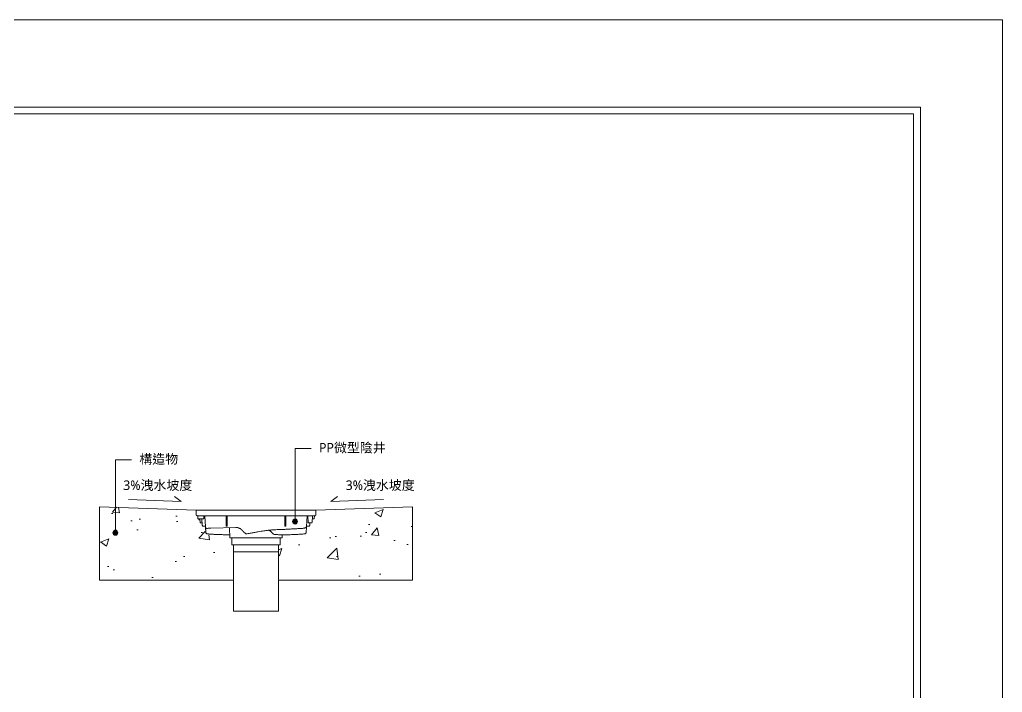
# Model space of a CAD drawing. Header units: millimetres. Extents: x 3083 to 7283, y 1609 to 4579.
# Drawn here: x 5210 to 7283, y 3160 to 4579 of the extents above; entities that cross this region are included whole.
import ezdxf

# ---------------------------------------------------------------- set-up
doc = ezdxf.new("R2010")
doc.units = ezdxf.units.MM
doc.styles.add('微軟正黑體-20', font='Microsoft JhengHei.ttf', dxfattribs={"height": 20})

msp = doc.modelspace()

# ---------------------------------------------------------------- hatches: boundary and pattern name
at = {"lineweight": 5}
h = msp.add_hatch(dxfattribs=at)
h.set_pattern_fill('AR-CONC', color=256)
h.set_pattern_definition([(50, (-412.73, 101.79), (182.1847, -15.939), [19.05, -209.55]), (355, (-412.73, 101.8), (-35.2434, 191.057), [15.24, -167.6406]), (100.4514, (-397.55, 100.46), (146.9412, 175.1178), [16.19, -178.0902]), (46.1842, (-412.73, 152.6), (271.079, -42.042), [28.575, -314.325]), (96.6356, (-390.14, 149.1), (237.404, 247.426), [24.285, -267.136]), (351.184, (-412.73, 152.6), (237.404, 247.426), [22.86, -251.46]), (21, (-387.33, 139.89), (151.6144, -102.2652), [19.05, -209.55]), (326, (-387.33, 139.9), (61.802, 184.188), [15.24, -167.64]), (71.4514, (-374.7, 131.37), (213.4164, 81.9228), [16.19, -178.09]), (37.5, (-412.73, 101.79), (3.0886, 84.55504), [0, -165.608, 0, -170.18, 0, -168.275]), (7.5, (-412.73, 101.79), (66.8197, 100.1806), [0, -97.028, 0, -161.798, 0, -64.135]), (327.5, (-469.37, 101.79), (135.5906, -5.72874), [0, -63.5, 0, -198.12, 0, -262.89]), (317.5, (-494.77, 101.79), (148.1292, 25.4265), [0, -82.55, 0, -131.572, 0, -186.69])])
h.paths.add_polyline_path([(5661.7, 3455.3), (5660, 3455.3), (5659.5, 3469.7), (5657.2, 3469.7), (5656.6, 3484.9), (5652.8, 3484.9), (5652.8, 3491.2), (5602, 3492.7), (5601.1, 3509.8), (5595.2, 3509.8), (5594.6, 3517.2), (5589.8, 3517.2), (5589.2, 3526.1), (5585.6, 3526.1), (5585, 3530.7), (5582.3, 3532), (5582.3, 3544.5), (5378.9, 3551.9), (5378.9, 3396.7), (5661.7, 3396.7)])
h.paths.add_polyline_path([(6038.8, 3551.9), (5835.4, 3544.5), (5835.4, 3532), (5832.7, 3530.7), (5832.2, 3526.1), (5828.6, 3526.1), (5828, 3517.2), (5823.1, 3517.2), (5822.6, 3509.8), (5816.7, 3509.8), (5815.8, 3492.7), (5765, 3491.2), (5765, 3484.9), (5761.1, 3484.9), (5760.5, 3469.7), (5758.2, 3469.7), (5757.8, 3455.3), (5756, 3455.3), (5756, 3396.7), (6038.8, 3396.7)])
h = msp.add_hatch(color=256, dxfattribs=at)
h.dxf.hatch_style = 1
h.paths.add_polyline_path([(5796.4, 3520.5, 1), (5786, 3520.5, 1)])
h = msp.add_hatch(color=256, dxfattribs=at)
h.dxf.hatch_style = 1
h.paths.add_polyline_path([(5417.4, 3496.9, 1), (5407, 3496.9, 1)])

# ---------------------------------------------------------------- linework, layer by layer
for p, q in [((3083.3, 4578.9), (7283.3, 4578.9)), ((7283.3, 4578.9), (7283.3, 1608.9)), ((3270.3, 4380.1), (7096.2, 4380.1)), ((7096.2, 4380.1), (3270.3, 4380.1)), ((7096.2, 4380.1), (7096.2, 2000.9)), ((7096.2, 1808.7), (7096.2, 4380.1)), ((5791.2, 3520.5), (5791.2, 3674.3)), ((5791.2, 3674.3), (5825.1, 3674.3)), ((5412.2, 3496.9), (5412.2, 3650.7)), ((5412.2, 3650.7), (5446.1, 3650.7)), ((5440, 3566.8, -163.2), (5551.2, 3562.7, -163.2)), ((5551.2, 3562.7, -163.2), (5537, 3573.3)), ((5866.6, 3562.7, -163.2), (5880.8, 3573.3)), ((5977.8, 3566.8, -163.2), (5866.6, 3562.7, -163.2)), ((5378.9, 3551.9, -163.2), (5582.3, 3544.5, -163.2)), ((5378.9, 3551.9, -163.2), (5378.9, 3396.7, -163.2)), ((5835.4, 3544.5, -163.2), (6038.8, 3551.9, -163.2)), ((6038.8, 3551.9, -163.2), (6038.8, 3396.7, -163.2)), ((5378.9, 3396.7, -163.2), (5661.7, 3396.7, -163.2)), ((6038.8, 3396.7, -163.2), (5756, 3396.7, -163.2))]:
    msp.add_line(p, q, dxfattribs=at)
at = {"color": 4, "lineweight": 5}
for p, q in [((7110.5, 4394.3), (3256.1, 4394.3)), ((7110.5, 1794.4), (7110.5, 4394.3))]:
    msp.add_line(p, q, dxfattribs=at)
at = {"linetype": 'Continuous', "lineweight": 5}
for p, q in [((5582.6, 3535.5, -163.2), (5582.3, 3544.5, -163.2)), ((5584.6, 3532.8, -163.2), (5585.5, 3532.6, -163.2)), ((5586.1, 3527.1, -163.2), (5585.8, 3532.6, -163.2)), ((5590.3, 3526.6, -163.2), (5590.7, 3518.7, -163.2)), ((5594.5, 3544.5, -163.2), (5823.3, 3544.5, -163.2)), ((5594.7, 3532.6, -163.2), (5823, 3532.6, -163.2)), ((5594.8, 3526.6, -163.2), (5595.5, 3512.7, -163.2)), ((5599.1, 3532.6, -163.2), (5598.9, 3527.1, -163.2)), ((5601.2, 3532.6, -163.2), (5602.4, 3509.2, -163.2)), ((5646, 3512.7, -163.2), (5645.8, 3532.6, -163.2)), ((5648.1, 3532.6, -163.2), (5648, 3512.7, -163.2)), ((5769.6, 3532.6, -163.2), (5769.8, 3512.7, -163.2)), ((5771.8, 3512.7, -163.2), (5772, 3532.6, -163.2)), ((5816.6, 3532.6, -163.2), (5815.4, 3509.8, -163.2)), ((5818.3, 3532.6, -163.2), (5819, 3518.7, -163.2)), ((5827, 3518.7, -163.2), (5827.7, 3532.6, -163.2)), ((5831.9, 3532.6, -163.2), (5831.6, 3527.1, -163.2)), ((5832.2, 3532.6, -163.2), (5832.8, 3532.7, -163.2)), ((5832.8, 3532.7, -163.2), (5833.2, 3532.8, -163.2)), ((5835.4, 3544.5, -163.2), (5835.2, 3535.5, -163.2)), ((5591.7, 3517.7, -163.2), (5591.4, 3517.8, -163.2)), ((5597.5, 3510.8, -163.2), (5602.3, 3510.8, -163.2)), ((5602.6, 3508.3, -163.2), (5602.4, 3509.2, -163.2)), ((5613.6, 3506.5, -163.2), (5666.3, 3507.9, -163.2)), ((5646, 3511.2, -163.2), (5646, 3511.3, -163.2)), ((5646, 3511.1, -163.2), (5646, 3511.2, -163.2)), ((5647.5, 3510.8, -163.2), (5646.5, 3510.8, -163.2)), ((5648, 3511.2, -163.2), (5647.9, 3511.1, -163.2)), ((5648, 3511.3, -163.2), (5648, 3511.2, -163.2)), ((5653.1, 3507.6, -163.2), (5653.7, 3486.5, -163.2)), ((5769.8, 3511.3, -163.2), (5769.8, 3511.2, -163.2)), ((5769.8, 3511.2, -163.2), (5769.8, 3511.1, -163.2)), ((5770.3, 3510.8, -163.2), (5771.3, 3510.8, -163.2)), ((5771.7, 3511.1, -163.2), (5771.8, 3511.2, -163.2)), ((5771.8, 3511.2, -163.2), (5771.8, 3511.3, -163.2)), ((5820.2, 3510.8, -163.2), (5815.4, 3510.8, -163.2)), ((5819.2, 3518.7, -163.2), (5819, 3518.7, -163.2)), ((5820, 3517.7, -163.2), (5819.7, 3517.8, -163.2)), ((5822.5, 3517.7, -163.2), (5822.2, 3512.7, -163.2)), ((5826, 3517.7, -163.2), (5826.3, 3517.8, -163.2)), ((5826.3, 3517.8, -163.2), (5826.4, 3517.8, -163.2)), ((5658.1, 3471.7, -163.2), (5657.7, 3485.6, -163.2)), ((5689.5, 3494.5, -163.2), (5690.3, 3494.6, -163.2)), ((5689.5, 3494.5, -163.2), (5690.4, 3494.6, -163.2)), ((5690.4, 3494.6, -163.2), (5689.6, 3494.5, -163.2)), ((5759.6, 3471.7, -163.2), (5760.1, 3485.6, -163.2)), ((5764, 3486.5, -163.2), (5764.2, 3492.7, -163.2)), ((5661.4, 3456.8, -163.2), (5661.2, 3470.7, -163.2)), ((5756.3, 3456.8, -163.2), (5756.6, 3470.7, -163.2)), ((5661.7, 3456.4, -163.2), (5756, 3456.4, -163.2))]:
    msp.add_line(p, q, dxfattribs=at)
at = {"lineweight": 5, "elevation": -163.2}
msp.add_lwpolyline([(5661.7, 3456.4), (5756, 3456.4), (5756, 3331.6), (5661.7, 3331.6)], close=True, dxfattribs=at)
at = {"lineweight": 5}
for centre in [(5791.2, 3520.5), (5412.2, 3496.9)]:
    msp.add_circle(centre, 5.21, dxfattribs=at)
at = {"linetype": 'Continuous', "lineweight": 5}
for points, knots in [([(5582.3, 3544.5, -163.2), (5582.3, 3544.5, -163.2), (5582.4, 3544.5, -163.2), (5582.7, 3544.5, -163.2), (5583, 3544.5, -163.2), (5583.6, 3544.5, -163.2), (5583.9, 3544.5, -163.2), (5584.8, 3544.5, -163.2), (5585.3, 3544.5, -163.2), (5586.2, 3544.5, -163.2), (5586.5, 3544.5, -163.2), (5587.1, 3544.5, -163.2), (5587.4, 3544.5, -163.2), (5588.1, 3544.5, -163.2), (5588.4, 3544.5, -163.2), (5589.1, 3544.5, -163.2), (5589.5, 3544.5, -163.2), (5590.6, 3544.5, -163.2), (5591.3, 3544.5, -163.2), (5592.5, 3544.5, -163.2), (5592.9, 3544.5, -163.2), (5593.7, 3544.5, -163.2), (5594.1, 3544.5, -163.2), (5594.5, 3544.5, -163.2)], [0, 0, 0, 0, 0.125, 0.125, 0.25, 0.25, 0.375, 0.375, 0.5, 0.5, 0.5625, 0.5625, 0.625, 0.625, 0.6875, 0.6875, 0.75, 0.75, 0.875, 0.875, 0.9375, 0.9375, 1, 1, 1, 1]), ([(5582.6, 3535.5, -163.2), (5582.8, 3535.2, -163.2), (5582.8, 3534.6, -163.2), (5583.1, 3533.8, -163.2), (5583.7, 3533.2, -163.2), (5584.3, 3532.9, -163.2), (5584.6, 3532.8, -163.2)], [0, 0, 0, 0, 0.242632, 0.495898, 0.751552, 1, 1, 1, 1]), ([(5585.5, 3532.6, -163.2), (5585.5, 3532.6, -163.2), (5586.5, 3532.6, -163.2), (5589.9, 3532.6, -163.2), (5592.3, 3532.6, -163.2), (5594.7, 3532.6, -163.2)], [0, 0, 0, 0, 0.5, 0.5, 1, 1, 1, 1]), ([(5586.6, 3526.6, -163.2), (5586.6, 3526.6, -163.2), (5586.5, 3526.6, -163.2), (5586.4, 3526.7, -163.2), (5586.3, 3526.7, -163.2), (5586.2, 3526.8, -163.2), (5586.2, 3526.8, -163.2), (5586.1, 3526.9, -163.2), (5586.1, 3527, -163.2), (5586.1, 3527.1, -163.2)], [0, 0, 0, 0, 0.25, 0.25, 0.5, 0.5, 0.75, 0.75, 1, 1, 1, 1]), ([(5586.6, 3526.6, -163.2), (5586.6, 3526.6, -163.2), (5586.8, 3526.6, -163.2), (5587.4, 3526.6, -163.2), (5587.8, 3526.6, -163.2), (5588.9, 3526.6, -163.2), (5589.5, 3526.6, -163.2), (5591, 3526.6, -163.2), (5591.7, 3526.6, -163.2), (5593.3, 3526.6, -163.2), (5594, 3526.6, -163.2), (5595.4, 3526.6, -163.2), (5596.1, 3526.6, -163.2), (5597.2, 3526.6, -163.2), (5597.6, 3526.6, -163.2), (5598.2, 3526.6, -163.2), (5598.4, 3526.6, -163.2), (5598.4, 3526.6, -163.2)], [0, 0, 0, 0, 0.125, 0.125, 0.25, 0.25, 0.375, 0.375, 0.5, 0.5, 0.625, 0.625, 0.75, 0.75, 0.875, 0.875, 1, 1, 1, 1]), ([(5598.4, 3526.6, -163.2), (5598.4, 3526.6, -163.2), (5598.5, 3526.6, -163.2), (5598.6, 3526.7, -163.2), (5598.7, 3526.7, -163.2), (5598.8, 3526.8, -163.2), (5598.8, 3526.8, -163.2), (5598.8, 3526.9, -163.2), (5598.9, 3527, -163.2), (5598.9, 3527.1, -163.2)], [0, 0, 0, 0, 0.25, 0.25, 0.5, 0.5, 0.75, 0.75, 1, 1, 1, 1]), ([(5823, 3532.6, -163.2), (5825.4, 3532.6, -163.2), (5827.8, 3532.6, -163.2), (5831.2, 3532.6, -163.2), (5832.2, 3532.6, -163.2), (5832.2, 3532.6, -163.2)], [0, 0, 0, 0, 0.5, 0.5, 1, 1, 1, 1]), ([(5823.3, 3544.5, -163.2), (5824.1, 3544.5, -163.2), (5824.9, 3544.5, -163.2), (5826.4, 3544.5, -163.2), (5827.2, 3544.5, -163.2), (5828.3, 3544.5, -163.2), (5828.7, 3544.5, -163.2), (5829.4, 3544.5, -163.2), (5829.7, 3544.5, -163.2), (5830.4, 3544.5, -163.2), (5830.7, 3544.5, -163.2), (5831.3, 3544.5, -163.2), (5831.6, 3544.5, -163.2), (5832.4, 3544.5, -163.2), (5832.9, 3544.5, -163.2), (5833.8, 3544.5, -163.2), (5834.2, 3544.5, -163.2), (5834.8, 3544.5, -163.2), (5835, 3544.5, -163.2), (5835.2, 3544.5, -163.2), (5835.3, 3544.5, -163.2), (5835.4, 3544.5, -163.2), (5835.4, 3544.5, -163.2), (5835.4, 3544.5, -163.2)], [0, 0, 0, 0, 0.125, 0.125, 0.25, 0.25, 0.3125, 0.3125, 0.375, 0.375, 0.4375, 0.4375, 0.5, 0.5, 0.625, 0.625, 0.75, 0.75, 0.875, 0.875, 0.9375, 0.9375, 1, 1, 1, 1]), ([(5831.1, 3526.6, -163.2), (5831, 3526.6, -163.2), (5830.9, 3526.6, -163.2), (5829.5, 3526.6, -163.2), (5828.2, 3526.6, -163.2), (5827.4, 3526.6, -163.2), (5827.4, 3526.6, -163.2)], [0, 0, 0, 0, 0.329106, 0.658191, 0.98731, 1, 1, 1, 1]), ([(5831.1, 3526.6, -163.2), (5831.2, 3526.6, -163.2), (5831.2, 3526.6, -163.2), (5831.4, 3526.7, -163.2), (5831.4, 3526.7, -163.2), (5831.5, 3526.8, -163.2), (5831.5, 3526.8, -163.2), (5831.6, 3526.9, -163.2), (5831.6, 3527, -163.2), (5831.6, 3527.1, -163.2)], [0, 0, 0, 0, 0.25, 0.25, 0.5, 0.5, 0.75, 0.75, 1, 1, 1, 1]), ([(5833.2, 3532.8, -163.2), (5833.5, 3532.9, -163.2), (5834, 3533.2, -163.2), (5834.6, 3533.8, -163.2), (5835, 3534.6, -163.2), (5834.9, 3535.2, -163.2), (5835.2, 3535.5, -163.2)], [0.0143652, 0.0143652, 0.0143652, 0.0143652, 0.2484527, 0.5041145, 0.7573826, 1, 1, 1, 1]), ([(5590.8, 3518.7, -163.2), (5590.8, 3518.7, -163.2), (5590.7, 3518.7, -163.2), (5590.7, 3518.7, -163.2), (5590.7, 3518.7, -163.2)], [0, 0, 0, 0, 0.015832, 1, 1, 1, 1]), ([(5590.8, 3518.7, -163.2), (5590.8, 3518.6, -163.2), (5590.8, 3518.4, -163.2), (5590.9, 3518.1, -163.2), (5591.1, 3517.9, -163.2), (5591.3, 3517.8, -163.2), (5591.4, 3517.8, -163.2)], [0, 0, 0, 0, 0.2434572, 0.4967899, 0.7520326, 1, 1, 1, 1]), ([(5591.7, 3517.7, -163.2), (5591.8, 3517.7, -163.2), (5591.9, 3517.7, -163.2), (5592.6, 3517.7, -163.2), (5593.6, 3517.7, -163.2), (5594.5, 3517.7, -163.2), (5595.1, 3517.7, -163.2), (5595.3, 3517.7, -163.2)], [0, 0, 0, 0, 0.224801, 0.449588, 0.674413, 0.899222, 1, 1, 1, 1]), ([(5595.5, 3512.7, -163.2), (5595.5, 3512.2, -163.2), (5595.8, 3511.7, -163.2), (5596.5, 3511, -163.2), (5597, 3510.8, -163.2), (5597.5, 3510.8, -163.2)], [0, 0, 0, 0, 0.5, 0.5, 1, 1, 1, 1]), ([(5602.4, 3508, -163.2), (5602.5, 3507.8, -163.2), (5602.5, 3507.6, -163.2), (5602.5, 3507.3, -163.2), (5602.5, 3507.1, -163.2), (5602.5, 3506.8, -163.2), (5602.5, 3506.6, -163.2), (5602.5, 3506.3, -163.2), (5602.5, 3506.2, -163.2), (5602.6, 3505.9, -163.2), (5602.6, 3505.7, -163.2), (5602.6, 3505.1, -163.2), (5602.6, 3504.6, -163.2), (5602.7, 3503.5, -163.2), (5602.7, 3502.9, -163.2), (5602.8, 3501.8, -163.2), (5602.8, 3501.5, -163.2), (5602.8, 3500.8, -163.2), (5602.8, 3500.4, -163.2), (5602.9, 3499.3, -163.2), (5602.9, 3498.6, -163.2), (5603, 3497.8, -163.2)], [0, 0, 0, 0, 0.125, 0.125, 0.25, 0.25, 0.375, 0.375, 0.4375, 0.4375, 0.5, 0.5, 0.625, 0.625, 0.75, 0.75, 0.8125, 0.8125, 0.875, 0.875, 1, 1, 1, 1]), ([(5605.9, 3505.9, -163.2), (5605.5, 3505.9, -163.2), (5604.9, 3506, -163.2), (5604, 3506.4, -163.2), (5603.5, 3506.8, -163.2), (5603, 3507.3, -163.2), (5602.7, 3507.8, -163.2), (5602.6, 3508.2, -163.2), (5602.6, 3508.3, -163.2)], [0, 0, 0, 0, 0.288504, 0.443452, 0.601577, 0.759703, 0.914651, 1, 1, 1, 1]), ([(5605.9, 3505.9, -163.2), (5606, 3506, -163.2), (5606.8, 3506.1, -163.2), (5609.5, 3506.4, -163.2), (5611.5, 3506.5, -163.2), (5613.4, 3506.5, -163.2)], [0, 0, 0, 0, 0.5, 0.5, 1, 1, 1, 1]), ([(5646, 3511.3, -163.2), (5646, 3511.3, -163.2), (5646, 3511.3, -163.2), (5646, 3511.3, -163.2), (5646, 3511.3, -163.2), (5646, 3511.4, -163.2), (5646, 3511.4, -163.2), (5646, 3511.5, -163.2), (5646, 3511.7, -163.2), (5646, 3511.9, -163.2), (5646, 3512.1, -163.2), (5646, 3512.3, -163.2), (5646, 3512.5, -163.2), (5646, 3512.7, -163.2), (5646, 3512.7, -163.2)], [0, 0, 0, 0, 0.049655, 0.099196, 0.148938, 0.199191, 0.250257, 0.375443, 0.500087, 0.624466, 0.749901, 0.834381, 0.917268, 1, 1, 1, 1]), ([(5646, 3511.1, -163.2), (5646, 3511.1, -163.2), (5646.1, 3511, -163.2), (5646.2, 3510.9, -163.2), (5646.3, 3510.8, -163.2), (5646.4, 3510.8, -163.2), (5646.5, 3510.8, -163.2)], [0, 0, 0, 0, 0.2486668, 0.5046979, 0.7580151, 1, 1, 1, 1]), ([(5647.5, 3510.8, -163.2), (5647.5, 3510.8, -163.2), (5647.6, 3510.8, -163.2), (5647.7, 3510.9, -163.2), (5647.9, 3511, -163.2), (5647.9, 3511.1, -163.2), (5647.9, 3511.1, -163.2)], [0, 0, 0, 0, 0.2419849, 0.4953021, 0.7513332, 1, 1, 1, 1]), ([(5648, 3512.7, -163.2), (5648, 3512.7, -163.2), (5648, 3512.6, -163.2), (5648, 3512.5, -163.2), (5648, 3512.4, -163.2), (5648, 3512.3, -163.2), (5648, 3512.1, -163.2), (5648, 3511.9, -163.2), (5648, 3511.7, -163.2), (5648, 3511.5, -163.2), (5648, 3511.4, -163.2), (5648, 3511.3, -163.2), (5648, 3511.3, -163.2), (5648, 3511.3, -163.2), (5648, 3511.3, -163.2)], [0, 0, 0, 0, 0.049645, 0.099176, 0.148908, 0.199151, 0.250207, 0.375385, 0.50002, 0.624408, 0.74985, 0.834347, 0.917251, 1, 1, 1, 1]), ([(5677.7, 3503.9, -163.2), (5677.7, 3503.9, -163.2), (5677.5, 3504.1, -163.2), (5677.3, 3504.3, -163.2), (5677, 3504.5, -163.2), (5676.6, 3504.9, -163.2), (5675.9, 3505.4, -163.2), (5674.9, 3505.9, -163.2), (5673.6, 3506.6, -163.2), (5671.9, 3507.2, -163.2), (5670.1, 3507.6, -163.2), (5668.8, 3507.8, -163.2), (5668.2, 3507.9, -163.2), (5667.7, 3507.9, -163.2), (5667, 3507.9, -163.2), (5666.5, 3507.9, -163.2), (5666.3, 3507.9, -163.2)], [0, 0, 0, 0, 0.025049, 0.049165, 0.072331, 0.122616, 0.174144, 0.280835, 0.385588, 0.533972, 0.72067, 0.81251, 0.846563, 0.874964, 0.941609, 1, 1, 1, 1]), ([(5685.2, 3496.3, -163.2), (5684.6, 3497, -163.2), (5683.4, 3498.2, -163.2), (5681.5, 3500.1, -163.2), (5679.6, 3502, -163.2), (5678.4, 3503.2, -163.2), (5677.8, 3503.9, -163.2)], [0, 0, 0, 0, 0.248884, 0.498548, 0.748936, 1, 1, 1, 1]), ([(5690.3, 3494.6, -163.2), (5693.2, 3495.2, -163.2), (5698.5, 3496.3, -163.2), (5706.3, 3497.7, -163.2), (5713.3, 3499, -163.2), (5719.6, 3500.1, -163.2), (5725, 3500.9, -163.2), (5729.3, 3501.5, -163.2), (5732.9, 3501.9, -163.2), (5736, 3502.2, -163.2), (5738.8, 3502.5, -163.2), (5742, 3502.8, -163.2), (5746, 3503.1, -163.2), (5750.9, 3503.3, -163.2), (5756.5, 3503.6, -163.2), (5762.9, 3503.9, -163.2), (5769.9, 3504.1, -163.2), (5777.6, 3504.5, -163.2), (5785.9, 3505, -163.2), (5794.9, 3505.5, -163.2), (5801.2, 3505.8, -163.2), (5804.4, 3506, -163.2)], [0, 0, 0, 0, 0.074788, 0.143302, 0.205619, 0.261648, 0.311443, 0.346203, 0.377124, 0.404209, 0.427553, 0.451937, 0.488519, 0.531339, 0.580432, 0.635828, 0.697526, 0.764207, 0.836844, 0.915426, 1, 1, 1, 1]), ([(5769.8, 3512.7, -163.2), (5769.8, 3512.3, -163.2), (5769.8, 3512, -163.2), (5769.8, 3511.5, -163.2), (5769.8, 3511.3, -163.2), (5769.8, 3511.3, -163.2)], [0, 0, 0, 0, 0.5, 0.5, 1, 1, 1, 1]), ([(5769.8, 3511.1, -163.2), (5769.8, 3511.1, -163.2), (5769.9, 3511, -163.2), (5770, 3510.9, -163.2), (5770.1, 3510.8, -163.2), (5770.2, 3510.8, -163.2), (5770.3, 3510.8, -163.2)], [0, 0, 0, 0, 0.2486668, 0.5046979, 0.7580151, 1, 1, 1, 1]), ([(5771.3, 3510.8, -163.2), (5771.3, 3510.8, -163.2), (5771.4, 3510.8, -163.2), (5771.6, 3510.9, -163.2), (5771.7, 3511, -163.2), (5771.7, 3511.1, -163.2), (5771.7, 3511.1, -163.2)], [0, 0, 0, 0, 0.241985, 0.495302, 0.751333, 1, 1, 1, 1]), ([(5771.8, 3511.3, -163.2), (5771.8, 3511.3, -163.2), (5771.8, 3511.5, -163.2), (5771.8, 3512, -163.2), (5771.8, 3512.3, -163.2), (5771.8, 3512.7, -163.2)], [0, 0, 0, 0, 0.5, 0.5, 1, 1, 1, 1]), ([(5804.4, 3506, -163.2), (5805.1, 3506, -163.2), (5806.3, 3506.1, -163.2), (5808.7, 3506.3, -163.2), (5810.9, 3506.6, -163.2), (5812.7, 3507.2, -163.2), (5813.8, 3507.8, -163.2), (5814.8, 3508.7, -163.2), (5815, 3509.4, -163.2), (5815.2, 3509.7, -163.2)], [0, 0, 0, 0, 0.142902, 0.277498, 0.530391, 0.652511, 0.772549, 0.889303, 1, 1, 1, 1]), ([(5815.4, 3509.8, -163.2), (5815.4, 3509.8, -163.2), (5815.4, 3509.7, -163.2), (5815.2, 3509.7, -163.2), (5815.2, 3509.7, -163.2)], [0, 0, 0, 0, 0.980995, 1, 1, 1, 1]), ([(5815.2, 3505.9, -163.2), (5815.2, 3506.8, -163.2), (5815.3, 3508, -163.2), (5815.4, 3509.1, -163.2), (5815.4, 3509.5, -163.2), (5815.4, 3509.7, -163.2)], [0, 0, 0, 0, 0.55748, 0.8336579, 1, 1, 1, 1]), ([(5819.3, 3518, -163.2), (5819.3, 3518, -163.2), (5819.2, 3518.1, -163.2), (5819.1, 3518.4, -163.2), (5819, 3518.6, -163.2), (5819, 3518.7, -163.2)], [0, 0, 0, 0, 0.130605, 0.581098, 1, 1, 1, 1]), ([(5819.1, 3518.7, -163.2), (5819.1, 3518.6, -163.2), (5819.1, 3518.4, -163.2), (5819.2, 3518.2, -163.2), (5819.4, 3517.9, -163.2), (5819.6, 3517.9, -163.2), (5819.7, 3517.8, -163.2)], [0, 0, 0, 0, 0.243618, 0.496859, 0.751958, 1, 1, 1, 1]), ([(5820, 3517.7, -163.2), (5820, 3517.7, -163.2), (5820.3, 3517.7, -163.2), (5821.4, 3517.7, -163.2), (5822.2, 3517.7, -163.2), (5823.8, 3517.7, -163.2), (5824.6, 3517.7, -163.2), (5825.7, 3517.7, -163.2), (5826, 3517.7, -163.2), (5826, 3517.7, -163.2)], [0, 0, 0, 0, 0.25, 0.25, 0.5, 0.5, 0.75, 0.75, 1, 1, 1, 1]), ([(5826.3, 3517.8, -163.2), (5826.4, 3517.8, -163.2), (5826.6, 3517.9, -163.2), (5826.8, 3518.1, -163.2), (5826.9, 3518.4, -163.2), (5826.9, 3518.6, -163.2), (5826.9, 3518.7, -163.2)], [0, 0, 0, 0, 0.247923, 0.50321, 0.75658, 1, 1, 1, 1]), ([(5826.7, 3518, -163.2), (5826.7, 3518, -163.2), (5826.8, 3518.1, -163.2), (5826.9, 3518.4, -163.2), (5827, 3518.6, -163.2), (5827, 3518.7, -163.2)], [0, 0, 0, 0, 0.1330575, 0.58228, 1, 1, 1, 1]), ([(5603, 3497.8, -163.2), (5603, 3497.4, -163.2), (5603.1, 3496.7, -163.2), (5603.7, 3495.8, -163.2), (5604.3, 3495.2, -163.2), (5604.8, 3494.8, -163.2), (5605.5, 3494.6, -163.2), (5605.9, 3494.5, -163.2), (5606.2, 3494.5, -163.2)], [0, 0, 0, 0, 0.230266, 0.469807, 0.596328, 0.728498, 0.864509, 1, 1, 1, 1]), ([(5606.2, 3494.5, -163.2), (5607.6, 3494.4, -163.2), (5610.4, 3494.1, -163.2), (5614.3, 3493.9, -163.2), (5617.6, 3493.7, -163.2), (5620.3, 3493.5, -163.2), (5622.7, 3493.4, -163.2), (5626.3, 3493.2, -163.2), (5631.1, 3493, -163.2), (5636.8, 3492.9, -163.2), (5642.3, 3492.8, -163.2), (5647.4, 3492.7, -163.2), (5651.2, 3492.7, -163.2), (5653.1, 3492.7, -163.2), (5653.5, 3492.7, -163.2)], [0, 0, 0, 0, 0.102237, 0.192675, 0.264761, 0.319333, 0.370048, 0.421709, 0.546343, 0.671452, 0.777606, 0.882171, 0.977578, 1, 1, 1, 1]), ([(5654.2, 3486.1, -163.2), (5654.2, 3486.1, -163.2), (5654.1, 3486.1, -163.2), (5654, 3486.1, -163.2), (5653.9, 3486.1, -163.2), (5653.8, 3486.2, -163.2), (5653.8, 3486.3, -163.2), (5653.8, 3486.4, -163.2), (5653.7, 3486.5, -163.2), (5653.7, 3486.5, -163.2)], [0, 0, 0, 0, 0.25, 0.25, 0.5, 0.5, 0.75, 0.75, 1, 1, 1, 1]), ([(5763.5, 3486.1, -163.2), (5763.5, 3486.1, -163.2), (5763.5, 3486.1, -163.2), (5763.5, 3486.1, -163.2), (5763.5, 3486.1, -163.2), (5763.4, 3486.1, -163.2), (5763.4, 3486.1, -163.2), (5763.3, 3486.1, -163.2), (5763.3, 3486.1, -163.2), (5763.2, 3486.1, -163.2), (5763.1, 3486.1, -163.2), (5763, 3486.1, -163.2), (5762.9, 3486.1, -163.2), (5762.7, 3486.1, -163.2), (5762.6, 3486.1, -163.2), (5762.3, 3486.1, -163.2), (5761.9, 3486.1, -163.2), (5761.2, 3486.1, -163.2), (5760.3, 3486.1, -163.2), (5759.1, 3486.1, -163.2), (5757.1, 3486.1, -163.2), (5754.4, 3486.1, -163.2), (5751.2, 3486.1, -163.2), (5747.6, 3486.1, -163.2), (5743.6, 3486.1, -163.2), (5739.3, 3486.1, -163.2), (5734.7, 3486.1, -163.2), (5729.8, 3486.1, -163.2), (5724.8, 3486.1, -163.2), (5719.5, 3486.1, -163.2), (5714.2, 3486.1, -163.2), (5708.9, 3486.1, -163.2), (5703.5, 3486.1, -163.2), (5698.2, 3486.1, -163.2), (5693, 3486.1, -163.2), (5687.9, 3486.1, -163.2), (5683.1, 3486.1, -163.2), (5678.5, 3486.1, -163.2), (5674.1, 3486.1, -163.2), (5670.2, 3486.1, -163.2), (5666.6, 3486.1, -163.2), (5663.4, 3486.1, -163.2), (5660.6, 3486.1, -163.2), (5658.7, 3486.1, -163.2), (5657.4, 3486.1, -163.2), (5656.6, 3486.1, -163.2), (5655.9, 3486.1, -163.2), (5655.3, 3486.1, -163.2), (5655, 3486.1, -163.2), (5654.8, 3486.1, -163.2), (5654.6, 3486.1, -163.2), (5654.4, 3486.1, -163.2), (5654.3, 3486.1, -163.2), (5654.3, 3486.1, -163.2), (5654.2, 3486.1, -163.2), (5654.2, 3486.1, -163.2)], [0, 0, 0, 0, 0.004472, 0.00894, 0.013406, 0.017871, 0.022336, 0.026801, 0.031267, 0.035735, 0.040207, 0.044683, 0.049163, 0.053649, 0.058142, 0.062642, 0.078356, 0.094008, 0.109636, 0.125278, 0.156533, 0.187895, 0.219253, 0.250512, 0.281767, 0.313129, 0.344487, 0.375747, 0.407001, 0.438364, 0.469722, 0.500981, 0.532235, 0.563598, 0.594956, 0.626215, 0.65747, 0.688832, 0.72019, 0.751449, 0.782704, 0.814066, 0.845424, 0.876683, 0.892322, 0.907948, 0.923602, 0.939319, 0.948029, 0.956714, 0.965382, 0.974038, 0.982688, 0.99134, 1, 1, 1, 1]), ([(5657.7, 3485.6, -163.2), (5657.7, 3485.6, -163.2), (5657.6, 3485.8, -163.2), (5657.6, 3485.9, -163.2), (5657.4, 3486.1, -163.2)], [0, 0, 0, 0, 0.5401858, 0.9422871, 0.9422871, 0.9422871, 0.9422871]), ([(5685.2, 3496.4, -163.2), (5685.6, 3496, -163.2), (5686.3, 3495.3, -163.2), (5687.6, 3494.7, -163.2), (5688.7, 3494.4, -163.2), (5689.3, 3494.5, -163.2), (5689.5, 3494.5, -163.2)], [0, 0, 0, 0, 0.304549, 0.605082, 0.901227, 1, 1, 1, 1]), ([(5735.6, 3502.2, -163.2), (5736.2, 3502, -163.2), (5737.3, 3501.7, -163.2), (5738.8, 3500.7, -163.2), (5739.6, 3499.9, -163.2), (5740.1, 3499.5, -163.2)], [0, 0, 0, 0, 0.322617, 0.660395, 1, 1, 1, 1]), ([(5740.1, 3499.5, -163.2), (5740.3, 3499.3, -163.2), (5740.6, 3499, -163.2), (5741.1, 3498.5, -163.2), (5741.7, 3497.9, -163.2), (5742.2, 3497.4, -163.2), (5742.7, 3496.9, -163.2), (5743.2, 3496.3, -163.2), (5743.7, 3495.8, -163.2), (5744.1, 3495.4, -163.2), (5744.2, 3495.3, -163.2)], [0, 0, 0, 0, 0.123107, 0.246755, 0.370944, 0.495674, 0.620946, 0.746758, 0.87311, 1, 1, 1, 1]), ([(5749.5, 3493.1, -163.2), (5749.4, 3493.1, -163.2), (5748.8, 3493.1, -163.2), (5747.5, 3493.4, -163.2), (5745.8, 3494, -163.2), (5744.7, 3494.8, -163.2), (5744.2, 3495.3, -163.2)], [0, 0, 0, 0, 0.029332, 0.354748, 0.678719, 1, 1, 1, 1]), ([(5749.5, 3493.1, -163.2), (5749.6, 3493.1, -163.2), (5751.2, 3493, -163.2), (5754.1, 3492.9, -163.2), (5757.7, 3492.8, -163.2), (5760.7, 3492.8, -163.2), (5763.4, 3492.7, -163.2), (5767.2, 3492.7, -163.2), (5772.3, 3492.7, -163.2), (5778.2, 3492.8, -163.2), (5783.6, 3492.9, -163.2), (5788.5, 3493.1, -163.2), (5792.3, 3493.3, -163.2), (5795.2, 3493.4, -163.2), (5797.6, 3493.5, -163.2), (5800.5, 3493.7, -163.2), (5803.9, 3493.9, -163.2), (5807.6, 3494.2, -163.2), (5810.2, 3494.4, -163.2), (5811.6, 3494.5, -163.2)], [0, 0, 0, 0, 0.004163, 0.074306, 0.130243, 0.172596, 0.211911, 0.251956, 0.348565, 0.445547, 0.52784, 0.608922, 0.682914, 0.712967, 0.752278, 0.801145, 0.859567, 0.927545, 1, 1, 1, 1]), ([(5760.1, 3485.6, -163.2), (5760.1, 3485.6, -163.2), (5760.1, 3485.8, -163.2), (5760.2, 3485.9, -163.2), (5760.4, 3486.1, -163.2)], [0, 0, 0, 0, 0.5401858, 0.9422871, 0.9422871, 0.9422871, 0.9422871]), ([(5763.5, 3486.1, -163.2), (5763.6, 3486.1, -163.2), (5763.6, 3486.1, -163.2), (5763.8, 3486.1, -163.2), (5763.8, 3486.1, -163.2), (5763.9, 3486.2, -163.2), (5763.9, 3486.3, -163.2), (5764, 3486.4, -163.2), (5764, 3486.5, -163.2), (5764, 3486.5, -163.2)], [0, 0, 0, 0, 0.25, 0.25, 0.5, 0.5, 0.75, 0.75, 1, 1, 1, 1]), ([(5811.6, 3494.5, -163.2), (5811.9, 3494.5, -163.2), (5812.5, 3494.6, -163.2), (5813.5, 3495.2, -163.2), (5814.3, 3496, -163.2), (5814.7, 3496.9, -163.2), (5814.7, 3497.6, -163.2), (5814.8, 3497.8, -163.2), (5814.8, 3497.8, -163.2)], [0, 0, 0, 0, 0.183789, 0.395847, 0.631682, 0.844269, 0.991793, 1, 1, 1, 1]), ([(5814.8, 3497.8, -163.2), (5814.8, 3497.8, -163.2), (5814.8, 3497.8, -163.2), (5814.8, 3498, -163.2), (5814.8, 3498.3, -163.2), (5814.8, 3498.4, -163.2)], [0, 0, 0, 0, 0.194126, 0.599214, 1, 1, 1, 1]), ([(5658.6, 3471.2, -163.2), (5658.6, 3471.2, -163.2), (5658.5, 3471.2, -163.2), (5658.4, 3471.3, -163.2), (5658.3, 3471.3, -163.2), (5658.2, 3471.4, -163.2), (5658.2, 3471.4, -163.2), (5658.2, 3471.6, -163.2), (5658.1, 3471.6, -163.2), (5658.1, 3471.7, -163.2)], [0, 0, 0, 0, 0.25, 0.25, 0.5, 0.5, 0.75, 0.75, 1, 1, 1, 1]), ([(5759.1, 3471.2, -163.2), (5759.1, 3471.2, -163.2), (5759.1, 3471.2, -163.2), (5759.1, 3471.2, -163.2), (5759.1, 3471.2, -163.2), (5759, 3471.2, -163.2), (5759, 3471.2, -163.2), (5758.9, 3471.2, -163.2), (5758.9, 3471.2, -163.2), (5758.8, 3471.2, -163.2), (5758.7, 3471.2, -163.2), (5758.6, 3471.2, -163.2), (5758.5, 3471.2, -163.2), (5758.4, 3471.2, -163.2), (5758.3, 3471.2, -163.2), (5757.9, 3471.2, -163.2), (5757, 3471.2, -163.2), (5755.4, 3471.2, -163.2), (5753.2, 3471.2, -163.2), (5750.7, 3471.2, -163.2), (5747.8, 3471.2, -163.2), (5744.4, 3471.2, -163.2), (5740.8, 3471.2, -163.2), (5736.8, 3471.2, -163.2), (5732.6, 3471.2, -163.2), (5728.1, 3471.2, -163.2), (5723.5, 3471.2, -163.2), (5718.7, 3471.2, -163.2), (5713.8, 3471.2, -163.2), (5708.9, 3471.2, -163.2), (5703.9, 3471.2, -163.2), (5699.1, 3471.2, -163.2), (5694.3, 3471.2, -163.2), (5689.6, 3471.2, -163.2), (5685.2, 3471.2, -163.2), (5680.9, 3471.2, -163.2), (5677, 3471.2, -163.2), (5673.3, 3471.2, -163.2), (5670, 3471.2, -163.2), (5667, 3471.2, -163.2), (5664.5, 3471.2, -163.2), (5662.4, 3471.2, -163.2), (5660.7, 3471.2, -163.2), (5659.8, 3471.2, -163.2), (5659.4, 3471.2, -163.2), (5659.1, 3471.2, -163.2), (5659, 3471.2, -163.2), (5658.8, 3471.2, -163.2), (5658.7, 3471.2, -163.2), (5658.7, 3471.2, -163.2), (5658.6, 3471.2, -163.2), (5658.6, 3471.2, -163.2)], [0, 0, 0, 0, 0.004472, 0.00894, 0.013407, 0.017872, 0.022336, 0.026801, 0.031268, 0.035736, 0.040208, 0.044684, 0.049165, 0.053651, 0.058144, 0.062645, 0.094001, 0.125264, 0.156519, 0.187884, 0.219242, 0.250503, 0.281758, 0.313123, 0.344481, 0.375742, 0.406997, 0.438362, 0.469721, 0.500981, 0.532237, 0.563601, 0.59496, 0.62622, 0.657476, 0.68884, 0.720199, 0.751459, 0.782715, 0.814079, 0.845438, 0.876698, 0.907954, 0.939317, 0.948027, 0.956713, 0.965381, 0.974037, 0.982688, 0.99134, 1, 1, 1, 1]), ([(5661.2, 3470.7, -163.2), (5661.2, 3470.8, -163.2), (5661.2, 3470.8, -163.2), (5661.1, 3470.9, -163.2), (5661.1, 3471, -163.2), (5661, 3471.1, -163.2), (5660.9, 3471.1, -163.2), (5660.8, 3471.2, -163.2), (5660.7, 3471.2, -163.2), (5660.7, 3471.2, -163.2)], [0, 0, 0, 0, 0.25, 0.25, 0.5, 0.5, 0.75, 0.75, 1, 1, 1, 1]), ([(5756.6, 3470.7, -163.2), (5756.6, 3470.8, -163.2), (5756.6, 3470.9, -163.2), (5756.7, 3471, -163.2), (5756.9, 3471.2, -163.2)], [0, 0, 0, 0, 0.5770533, 0.9812483, 0.9812483, 0.9812483, 0.9812483]), ([(5759.1, 3471.2, -163.2), (5759.2, 3471.2, -163.2), (5759.2, 3471.2, -163.2), (5759.3, 3471.3, -163.2), (5759.4, 3471.3, -163.2), (5759.5, 3471.4, -163.2), (5759.5, 3471.4, -163.2), (5759.6, 3471.6, -163.2), (5759.6, 3471.6, -163.2), (5759.6, 3471.7, -163.2)], [0, 0, 0, 0, 0.25, 0.25, 0.5, 0.5, 0.75, 0.75, 1, 1, 1, 1]), ([(5661.4, 3456.8, -163.2), (5661.4, 3456.8, -163.2), (5661.5, 3456.6, -163.2), (5661.6, 3456.4, -163.2), (5661.7, 3456.4, -163.2), (5661.7, 3456.4, -163.2)], [0, 0, 0, 0, 0.356196, 0.740545, 1, 1, 1, 1]), ([(5756.3, 3456.8, -163.2), (5756.3, 3456.8, -163.2), (5756.3, 3456.7, -163.2), (5756.3, 3456.6, -163.2), (5756.2, 3456.5, -163.2), (5756.1, 3456.4, -163.2), (5756.1, 3456.4, -163.2), (5756, 3456.4, -163.2)], [0, 0, 0, 0, 0.25, 0.25, 0.5, 0.5, 0.7392762, 0.7392762, 0.7392762, 0.7392762])]:
    msp.add_open_spline(points, degree=3, knots=knots, dxfattribs=at)
for points in [[(5602.4, 3509.2, -163.2), (5602.4, 3508.8, -163.2), (5602.4, 3508.4, -163.2), (5602.4, 3508, -163.2)], [(5605.9, 3505.9, -163.2), (5605.9, 3505.9, -163.2), (5605.9, 3505.9, -163.2), (5605.9, 3505.9, -163.2)], [(5613.4, 3506.5, -163.2), (5613.5, 3506.5, -163.2), (5613.5, 3506.5, -163.2), (5613.6, 3506.5, -163.2)], [(5814.8, 3498.4, -163.2), (5814.9, 3500.9, -163.2), (5815.1, 3503.4, -163.2), (5815.2, 3505.9, -163.2)], [(5820.2, 3510.8, -163.2), (5820.5, 3510.8, -163.2), (5821, 3510.9, -163.2), (5821.6, 3511.3, -163.2), (5822.1, 3512, -163.2), (5822.2, 3512.5, -163.2), (5822.2, 3512.7, -163.2)], [(5653.7, 3486.5, -163.2), (5653.7, 3486.5, -163.2), (5653.7, 3486.5, -163.2), (5653.7, 3486.5, -163.2)], [(5658.1, 3471.7, -163.2), (5658.1, 3471.7, -163.2), (5658.1, 3471.7, -163.2), (5658.1, 3471.7, -163.2)], [(5661.2, 3470.7, -163.2), (5661.2, 3470.7, -163.2), (5661.2, 3470.7, -163.2), (5661.2, 3470.7, -163.2)], [(5661.4, 3456.8, -163.2), (5661.4, 3456.8, -163.2), (5661.4, 3456.8, -163.2), (5661.4, 3456.8, -163.2)]]:
    msp.add_open_spline(points, degree=3, dxfattribs=at)

# ---------------------------------------------------------------- texts
at = {"lineweight": 5, "char_height": 20, "attachment_point": 4, "style": '微軟正黑體-20'}
for s, insert, width in [('PP微型陰井', (5841.8, 3675, -163.2), 136.12), ('構造物', (5462.8, 3651.4, -163.2), 77.282), ('3%洩水坡度', (5428.7, 3596.1, -163.2), 143.286), ('3%洩水坡度', (5897.9, 3596.1, -163.2), 143.286)]:
    msp.add_mtext(s, dxfattribs=dict(at, insert=insert, width=width))

doc.saveas('drawing.dxf')
